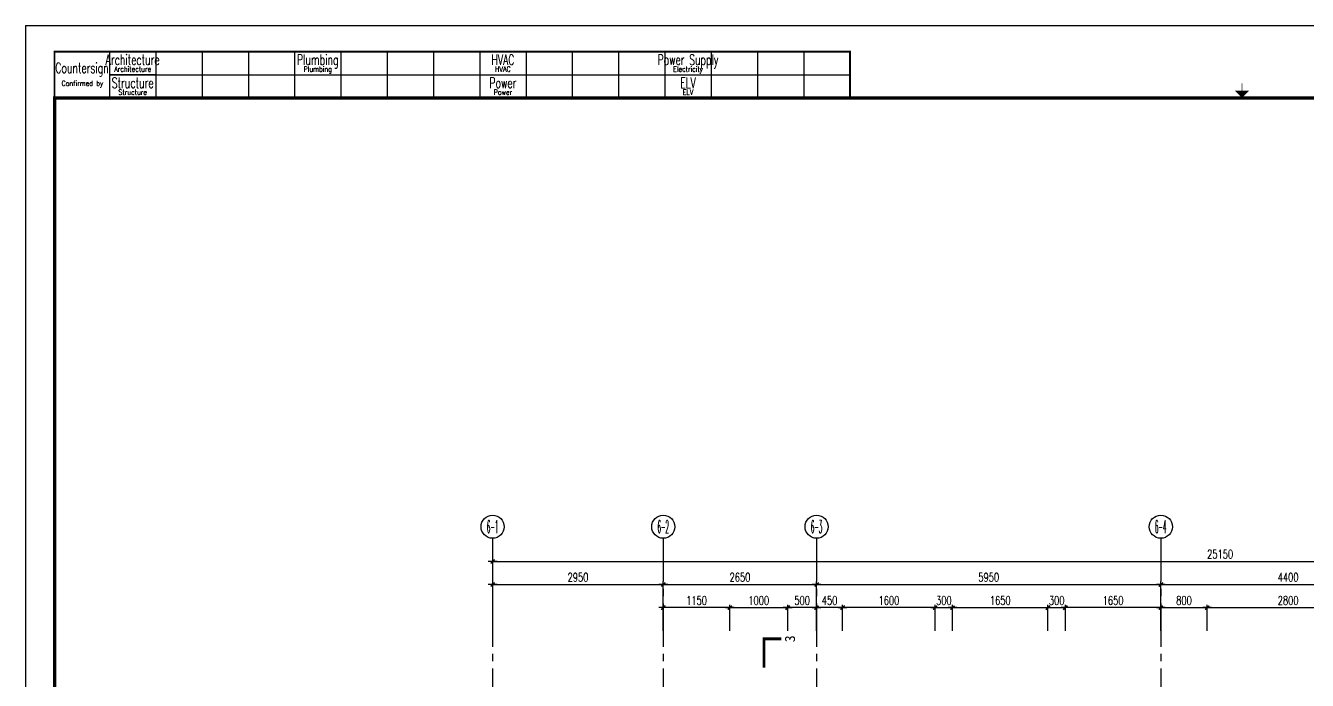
# Model space of a CAD drawing. Extents: x -336292 to -293591, y 7462 to 68263.
# Drawn here: x -336292 to -314137, y 56943 to 68263 of the extents above; entities that cross this region are included whole.
import ezdxf
from ezdxf.enums import TextEntityAlignment as Align

# ---------------------------------------------------------------- set-up
doc = ezdxf.new("R2010")
doc.units = 0
doc.header["$LTSCALE"] = 1000
doc.header["$MEASUREMENT"] = 0
doc.linetypes.add('ACAD_ISO08W100', pattern=[36, 24, -3, 6, -3])
doc.linetypes.add('Plans$0$CENTER2', pattern=[1.125, 0.75, -0.125, 0.125, -0.125])
doc.layers.get('0').update_dxf_attribs({"linetype": 'CONTINUOUS'})
doc.layers.get('Defpoints').update_dxf_attribs({"linetype": 'CONTINUOUS'})
for name, color, linetype in [('A-AXIS', 3, 'CONTINUOUS'), ('A-AXIS-TEXT', 7, 'CONTINUOUS'), ('A-DIM', 201, 'CONTINUOUS'), ('A-DOTE', 8, 'ACAD_ISO08W100'), ('A-NOTE', 150, 'CONTINUOUS'), ('A-PUB-DIM', 3, 'CONTINUOUS'), ('Plans$0$Grid', 9, 'Plans$0$CENTER2'), ('图框', 7, 'CONTINUOUS')]:
    doc.layers.add(name, color=color, linetype=linetype)
doc.styles.add('COMPLEX', font='COMPLEX')
doc.styles.add('DIM_FONT', font='SIMPLEX', dxfattribs={"width": 0.7, "bigfont": 'GBCBIG'})
doc.styles.add('HT', font='simhei.ttf')
doc.styles.add('TKZ2_tjkts.shx', font='tjromant.shx', dxfattribs={"bigfont": 'tjkts.shx'})
doc.styles.add('TONGJI-FONT', font='simplex.shx', dxfattribs={"width": 0.65})
doc.dimstyles.new('DIM100', dxfattribs={"dimscale": 100, "dimtxt": 3, "dimasz": 0.01, "dimexe": 1, "dimexo": 1, "dimgap": 1, "dimtad": 1, "dimdec": 0, "dimtxsty": 'DIM_FONT', "dimblk1": '_DIMX', "dimblk2": '_DIMX', "dimsah": 1, "dimcen": 0.01, "dimclrd": 256, "dimclre": 256, "dimclrt": 7, "dimazin": 3, "dimtfac": 1, "dimtdec": 0, "dimtix": 1, "dimtmove": 2, "dimatfit": 3, "dimldrblk": '_DIMX', "dimfxl": 0, "dimtzin": 5, "dimarcsym": 0})

# ---------------------------------------------------------------- blocks, each defined once
blk = doc.blocks.new('_DIMX')
blk.add_line((-150, 0), (150, 0))
at = {"const_width": 50}
blk.add_lwpolyline([(-70, -70), (70, 70)], dxfattribs=at)
blk = doc.blocks.new('*D268')
at = {"layer": 'A-PUB-DIM', "lineweight": -2}
for p, q in [((-22498, 22043), (-22498, 22570)), ((-22498, 22520), (-19549, 22520)), ((-19548, 22043), (-19548, 22570))]:
    blk.add_line(p, q, dxfattribs=at)
at = {"layer": 'Defpoints', "color": 0}
for p in [(-19548, 22520), (-22498, 21993), (-19548, 21993)]:
    blk.add_point(p, dxfattribs=at)
at = {"layer": 'A-PUB-DIM', "lineweight": -2, "xscale": 0.5, "yscale": 0.5, "zscale": 0.5, "rotation": 180}
blk.add_blockref('_DIMX', (-22498, 22520), dxfattribs=at)
at = {"layer": 'A-PUB-DIM', "lineweight": -2, "xscale": 0.5, "yscale": 0.5, "zscale": 0.5}
blk.add_blockref('_DIMX', (-19548, 22520), dxfattribs=at)
at = {"layer": 'A-PUB-DIM', "insert": (-21023, 22645), "char_height": 150, "attachment_point": 5, "style": 'DIM_FONT'}
blk.add_mtext('\\A1;2950', dxfattribs=at)
blk = doc.blocks.new('*D269')
at = {"layer": 'A-PUB-DIM', "lineweight": -2}
for p, q in [((-19548, 22043), (-19548, 22570)), ((-19548, 22520), (-16899, 22520)), ((-16898, 22043), (-16898, 22570))]:
    blk.add_line(p, q, dxfattribs=at)
at = {"layer": 'Defpoints', "color": 0}
for p in [(-16898, 22520), (-19548, 21993), (-16898, 21993)]:
    blk.add_point(p, dxfattribs=at)
at = {"layer": 'A-PUB-DIM', "lineweight": -2, "xscale": 0.5, "yscale": 0.5, "zscale": 0.5, "rotation": 180}
blk.add_blockref('_DIMX', (-19548, 22520), dxfattribs=at)
at = {"layer": 'A-PUB-DIM', "lineweight": -2, "xscale": 0.5, "yscale": 0.5, "zscale": 0.5}
blk.add_blockref('_DIMX', (-16898, 22520), dxfattribs=at)
at = {"layer": 'A-PUB-DIM', "insert": (-18223, 22645), "char_height": 150, "attachment_point": 5, "style": 'DIM_FONT'}
blk.add_mtext('\\A1;2650', dxfattribs=at)
blk = doc.blocks.new('*D270')
at = {"layer": 'A-PUB-DIM', "lineweight": -2}
for p, q in [((-16898, 22043), (-16898, 22570)), ((-16898, 22520), (-10949, 22520)), ((-10948, 22043), (-10948, 22570))]:
    blk.add_line(p, q, dxfattribs=at)
at = {"layer": 'Defpoints', "color": 0}
for p in [(-10948, 22520), (-16898, 21993), (-10948, 21993)]:
    blk.add_point(p, dxfattribs=at)
at = {"layer": 'A-PUB-DIM', "lineweight": -2, "xscale": 0.5, "yscale": 0.5, "zscale": 0.5, "rotation": 180}
blk.add_blockref('_DIMX', (-16898, 22520), dxfattribs=at)
at = {"layer": 'A-PUB-DIM', "lineweight": -2, "xscale": 0.5, "yscale": 0.5, "zscale": 0.5}
blk.add_blockref('_DIMX', (-10948, 22520), dxfattribs=at)
at = {"layer": 'A-PUB-DIM', "insert": (-13923, 22645), "char_height": 150, "attachment_point": 5, "style": 'DIM_FONT'}
blk.add_mtext('\\A1;5950', dxfattribs=at)
blk = doc.blocks.new('*D271')
at = {"layer": 'A-PUB-DIM', "lineweight": -2}
for p, q in [((-10948, 22043), (-10948, 22570)), ((-10948, 22520), (-6549, 22520)), ((-6548, 22043), (-6548, 22570))]:
    blk.add_line(p, q, dxfattribs=at)
at = {"layer": 'Defpoints', "color": 0}
for p in [(-6548, 22520), (-10948, 21993), (-6548, 21993)]:
    blk.add_point(p, dxfattribs=at)
at = {"layer": 'A-PUB-DIM', "lineweight": -2, "xscale": 0.5, "yscale": 0.5, "zscale": 0.5, "rotation": 180}
blk.add_blockref('_DIMX', (-10948, 22520), dxfattribs=at)
at = {"layer": 'A-PUB-DIM', "lineweight": -2, "xscale": 0.5, "yscale": 0.5, "zscale": 0.5}
blk.add_blockref('_DIMX', (-6548, 22520), dxfattribs=at)
at = {"layer": 'A-PUB-DIM', "insert": (-8748, 22645), "char_height": 150, "attachment_point": 5, "style": 'DIM_FONT'}
blk.add_mtext('\\A1;4400', dxfattribs=at)
blk = doc.blocks.new('*D274')
at = {"layer": 'A-PUB-DIM', "lineweight": -2}
for p, q in [((-22498, 21818), (-22498, 22970)), ((-22498, 22920), (2651, 22920)), ((2652, 21818), (2652, 22970))]:
    blk.add_line(p, q, dxfattribs=at)
at = {"layer": 'Defpoints', "color": 0}
for p in [(2652, 22920), (-22498, 21768), (2652, 21768)]:
    blk.add_point(p, dxfattribs=at)
at = {"layer": 'A-PUB-DIM', "lineweight": -2, "xscale": 0.5, "yscale": 0.5, "zscale": 0.5, "rotation": 180}
blk.add_blockref('_DIMX', (-22498, 22920), dxfattribs=at)
at = {"layer": 'A-PUB-DIM', "lineweight": -2, "xscale": 0.5, "yscale": 0.5, "zscale": 0.5}
blk.add_blockref('_DIMX', (2652, 22920), dxfattribs=at)
at = {"layer": 'A-PUB-DIM', "insert": (-9923, 23045), "char_height": 150, "attachment_point": 5, "style": 'DIM_FONT'}
blk.add_mtext('\\A1;25150', dxfattribs=at)
blk = doc.blocks.new('_AXISO')
blk.add_circle((0, 0), 0.5)
at = {"layer": 'A-AXIS-TEXT', "style": 'COMPLEX', "width": 1.041667}
blk.add_attdef('A', text='', height=0.56, dxfattribs=at).set_placement((-0.25, -0.28), (0.25, -0.28), align=Align.FIT)
blk = doc.blocks.new('*D134')
at = {"layer": 'A-DIM', "lineweight": -2}
for p, q in [((-315869, 57800), (-315869, 58250)), ((-315869, 58200), (-313070, 58200)), ((-313069, 57800), (-313069, 58250))]:
    blk.add_line(p, q, dxfattribs=at)
at = {"layer": 'Defpoints', "color": 0}
for p in [(-313069, 58200), (-315869, 57750), (-313069, 57750)]:
    blk.add_point(p, dxfattribs=at)
at = {"layer": 'A-DIM', "lineweight": -2, "xscale": 0.5, "yscale": 0.5, "zscale": 0.5, "rotation": 180}
blk.add_blockref('_DIMX', (-315869, 58200), dxfattribs=at)
at = {"layer": 'A-DIM', "lineweight": -2, "xscale": 0.5, "yscale": 0.5, "zscale": 0.5}
blk.add_blockref('_DIMX', (-313069, 58200), dxfattribs=at)
at = {"layer": 'A-DIM', "insert": (-314469, 58325), "char_height": 150, "attachment_point": 5, "style": 'DIM_FONT'}
blk.add_mtext('\\A1;2800', dxfattribs=at)
blk = doc.blocks.new('*D135')
at = {"layer": 'A-DIM', "lineweight": -2}
for p, q in [((-316670, 57800), (-316670, 58250)), ((-316669, 58200), (-315870, 58200)), ((-315869, 57800), (-315869, 58250))]:
    blk.add_line(p, q, dxfattribs=at)
at = {"layer": 'Defpoints', "color": 0}
for p in [(-315869, 58200), (-316670, 57750), (-315869, 57750)]:
    blk.add_point(p, dxfattribs=at)
at = {"layer": 'A-DIM', "lineweight": -2, "xscale": 0.5, "yscale": 0.5, "zscale": 0.5, "rotation": 180}
blk.add_blockref('_DIMX', (-316670, 58200), dxfattribs=at)
at = {"layer": 'A-DIM', "lineweight": -2, "xscale": 0.5, "yscale": 0.5, "zscale": 0.5}
blk.add_blockref('_DIMX', (-315869, 58200), dxfattribs=at)
at = {"layer": 'A-DIM', "insert": (-316269, 58325), "char_height": 150, "attachment_point": 5, "style": 'DIM_FONT'}
blk.add_mtext('\\A1;800', dxfattribs=at)
blk = doc.blocks.new('*D120')
at = {"layer": 'A-DIM', "lineweight": -2}
for p, q in [((-324120, 57800), (-324120, 58250)), ((-324119, 58200), (-323120, 58200)), ((-323120, 57800), (-323120, 58250))]:
    blk.add_line(p, q, dxfattribs=at)
at = {"layer": 'Defpoints', "color": 0}
for p in [(-323120, 58200), (-324120, 57750), (-323120, 57750)]:
    blk.add_point(p, dxfattribs=at)
at = {"layer": 'A-DIM', "lineweight": -2, "xscale": 0.5, "yscale": 0.5, "zscale": 0.5, "rotation": 180}
blk.add_blockref('_DIMX', (-324120, 58200), dxfattribs=at)
at = {"layer": 'A-DIM', "lineweight": -2, "xscale": 0.5, "yscale": 0.5, "zscale": 0.5}
blk.add_blockref('_DIMX', (-323120, 58200), dxfattribs=at)
at = {"layer": 'A-DIM', "insert": (-323620, 58325), "char_height": 150, "attachment_point": 5, "style": 'DIM_FONT'}
blk.add_mtext('\\A1;1000', dxfattribs=at)
blk = doc.blocks.new('*D121')
at = {"layer": 'A-DIM', "lineweight": -2}
for p, q in [((-320570, 58200), (-320571, 58200)), ((-320570, 57800), (-320570, 58250)), ((-320570, 58200), (-320270, 58200)), ((-320270, 57800), (-320270, 58250)), ((-320269, 58200), (-320269, 58200))]:
    blk.add_line(p, q, dxfattribs=at)
at = {"layer": 'Defpoints', "color": 0}
for p in [(-320270, 58200), (-320570, 57750), (-320270, 57750)]:
    blk.add_point(p, dxfattribs=at)
at = {"layer": 'A-DIM', "lineweight": -2, "xscale": 0.5, "yscale": 0.5, "zscale": 0.5}
blk.add_blockref('_DIMX', (-320570, 58200), dxfattribs=at)
at = {"layer": 'A-DIM', "lineweight": -2, "xscale": 0.5, "yscale": 0.5, "zscale": 0.5, "rotation": 180}
blk.add_blockref('_DIMX', (-320270, 58200), dxfattribs=at)
at = {"layer": 'A-DIM', "insert": (-320420, 58325), "char_height": 150, "attachment_point": 5, "style": 'DIM_FONT'}
blk.add_mtext('\\A1;300', dxfattribs=at)
blk = doc.blocks.new('*D122')
at = {"layer": 'A-DIM', "lineweight": -2}
for p, q in [((-320270, 57800), (-320270, 58250)), ((-320269, 58200), (-318620, 58200)), ((-318620, 57800), (-318620, 58250))]:
    blk.add_line(p, q, dxfattribs=at)
at = {"layer": 'Defpoints', "color": 0}
for p in [(-318620, 58200), (-320270, 57750), (-318620, 57750)]:
    blk.add_point(p, dxfattribs=at)
at = {"layer": 'A-DIM', "lineweight": -2, "xscale": 0.5, "yscale": 0.5, "zscale": 0.5, "rotation": 180}
blk.add_blockref('_DIMX', (-320270, 58200), dxfattribs=at)
at = {"layer": 'A-DIM', "lineweight": -2, "xscale": 0.5, "yscale": 0.5, "zscale": 0.5}
blk.add_blockref('_DIMX', (-318620, 58200), dxfattribs=at)
at = {"layer": 'A-DIM', "insert": (-319445, 58325), "char_height": 150, "attachment_point": 5, "style": 'DIM_FONT'}
blk.add_mtext('\\A1;1650', dxfattribs=at)
blk = doc.blocks.new('*D123')
at = {"layer": 'A-DIM', "lineweight": -2}
for p, q in [((-318620, 58200), (-318621, 58200)), ((-318620, 57800), (-318620, 58250)), ((-318620, 58200), (-318320, 58200)), ((-318320, 57800), (-318320, 58250)), ((-318319, 58200), (-318319, 58200))]:
    blk.add_line(p, q, dxfattribs=at)
at = {"layer": 'Defpoints', "color": 0}
for p in [(-318320, 58200), (-318620, 57750), (-318320, 57750)]:
    blk.add_point(p, dxfattribs=at)
at = {"layer": 'A-DIM', "lineweight": -2, "xscale": 0.5, "yscale": 0.5, "zscale": 0.5}
blk.add_blockref('_DIMX', (-318620, 58200), dxfattribs=at)
at = {"layer": 'A-DIM', "lineweight": -2, "xscale": 0.5, "yscale": 0.5, "zscale": 0.5, "rotation": 180}
blk.add_blockref('_DIMX', (-318320, 58200), dxfattribs=at)
at = {"layer": 'A-DIM', "insert": (-318470, 58325), "char_height": 150, "attachment_point": 5, "style": 'DIM_FONT'}
blk.add_mtext('\\A1;300', dxfattribs=at)
blk = doc.blocks.new('*D124')
at = {"layer": 'A-DIM', "lineweight": -2}
for p, q in [((-322620, 57800), (-322620, 58250)), ((-322170, 58200), (-322619, 58200)), ((-322170, 57800), (-322170, 58250))]:
    blk.add_line(p, q, dxfattribs=at)
at = {"layer": 'Defpoints', "color": 0}
for p in [(-322620, 58200), (-322620, 57750), (-322170, 57750)]:
    blk.add_point(p, dxfattribs=at)
at = {"layer": 'A-DIM', "lineweight": -2, "xscale": 0.5, "yscale": 0.5, "zscale": 0.5}
for p, rotation in [((-322620, 58200), 180.0000045049826), ((-322170, 58200), 4.504982547e-06)]:
    blk.add_blockref('_DIMX', p, dxfattribs=dict(at, rotation=rotation))
at = {"layer": 'A-DIM', "insert": (-322395, 58325), "char_height": 150, "attachment_point": 5, "rotation": 0, "style": 'DIM_FONT'}
blk.add_mtext('\\A1;450', dxfattribs=at)
blk = doc.blocks.new('*D125')
at = {"layer": 'A-DIM', "lineweight": -2}
for p, q in [((-323120, 57800), (-323120, 58250)), ((-322620, 58200), (-323119, 58200)), ((-322620, 57800), (-322620, 58250))]:
    blk.add_line(p, q, dxfattribs=at)
at = {"layer": 'Defpoints', "color": 0}
for p in [(-323120, 58200), (-323120, 57750), (-322620, 57750)]:
    blk.add_point(p, dxfattribs=at)
at = {"layer": 'A-DIM', "lineweight": -2, "xscale": 0.5, "yscale": 0.5, "zscale": 0.5}
for p, rotation in [((-323120, 58200), 180.0000007671623), ((-322620, 58200), 7.671623337e-07)]:
    blk.add_blockref('_DIMX', p, dxfattribs=dict(at, rotation=rotation))
at = {"layer": 'A-DIM', "insert": (-322870, 58325), "char_height": 150, "attachment_point": 5, "rotation": 0, "style": 'DIM_FONT'}
blk.add_mtext('\\A1;500', dxfattribs=at)
blk = doc.blocks.new('*D126')
at = {"layer": 'A-DIM', "lineweight": -2}
for p, q in [((-322170, 57800), (-322170, 58250)), ((-320570, 58200), (-322169, 58200)), ((-320570, 57800), (-320570, 58250))]:
    blk.add_line(p, q, dxfattribs=at)
at = {"layer": 'Defpoints', "color": 0}
for p in [(-322170, 58200), (-322170, 57750), (-320570, 57750)]:
    blk.add_point(p, dxfattribs=at)
at = {"layer": 'A-DIM', "lineweight": -2, "xscale": 0.5, "yscale": 0.5, "zscale": 0.5}
for p, rotation in [((-322170, 58200), 180.0000002397132), ((-320570, 58200), 2.397132093e-07)]:
    blk.add_blockref('_DIMX', p, dxfattribs=dict(at, rotation=rotation))
at = {"layer": 'A-DIM', "insert": (-321370, 58325), "char_height": 150, "attachment_point": 5, "rotation": 0, "style": 'DIM_FONT'}
blk.add_mtext('\\A1;1600', dxfattribs=at)
blk = doc.blocks.new('*D127')
at = {"layer": 'A-DIM', "lineweight": -2}
for p, q in [((-325270, 57800), (-325270, 58250)), ((-324120, 58200), (-325269, 58200)), ((-324120, 57800), (-324120, 58250))]:
    blk.add_line(p, q, dxfattribs=at)
at = {"layer": 'Defpoints', "color": 0}
for p in [(-325270, 58200), (-325270, 57750), (-324120, 57750)]:
    blk.add_point(p, dxfattribs=at)
at = {"layer": 'A-DIM', "lineweight": -2, "xscale": 0.5, "yscale": 0.5, "zscale": 0.5}
for p, rotation in [((-325270, 58200), 180.0000011434419), ((-324120, 58200), 1.1434419012e-06)]:
    blk.add_blockref('_DIMX', p, dxfattribs=dict(at, rotation=rotation))
at = {"layer": 'A-DIM', "insert": (-324695, 58325), "char_height": 150, "attachment_point": 5, "rotation": 0, "style": 'DIM_FONT'}
blk.add_mtext('\\A1;1150', dxfattribs=at)
blk = doc.blocks.new('*D119')
at = {"layer": 'A-DIM', "lineweight": -2}
for p, q in [((-318320, 57800), (-318320, 58250)), ((-316670, 58200), (-318319, 58200)), ((-316670, 57800), (-316670, 58250))]:
    blk.add_line(p, q, dxfattribs=at)
at = {"layer": 'Defpoints', "color": 0}
for p in [(-318320, 58200), (-318320, 57750), (-316670, 57750)]:
    blk.add_point(p, dxfattribs=at)
at = {"layer": 'A-DIM', "lineweight": -2, "xscale": 0.5, "yscale": 0.5, "zscale": 0.5}
for p, rotation in [((-318320, 58200), 179.99999980077), ((-316670, 58200), 359.99999980077)]:
    blk.add_blockref('_DIMX', p, dxfattribs=dict(at, rotation=rotation))
at = {"layer": 'A-DIM', "insert": (-317495, 58325), "char_height": 150, "attachment_point": 5, "rotation": 360, "style": 'DIM_FONT'}
blk.add_mtext('\\A1;1650', dxfattribs=at)
blk = doc.blocks.new('TJAD_TK_A0')
at = {"layer": '图框'}
for p, q in [((973, -441.7), (973, 399.3)), ((990, -412.7), (990, -156.7)), ((982, -172.7), (998, -172.7)), ((982, -188.7), (998, -188.7)), ((982, -204.7), (998, -204.7)), ((982, -220.7), (998, -220.7)), ((982, -236.7), (998, -236.7)), ((982, -252.7), (998, -252.7)), ((982, -268.7), (998, -268.7)), ((982, -284.7), (998, -284.7)), ((982, -300.7), (998, -300.7)), ((982, -316.7), (998, -316.7)), ((982, -332.7), (998, -332.7)), ((982, -348.7), (998, -348.7)), ((982, -364.7), (998, -364.7)), ((982, -380.7), (998, -380.7)), ((982, -396.7), (998, -396.7)), ((990, -396.7), (990, -412.7)), ((982, -412.7), (998, -412.7)), ((973, -441.7), (2162, -441.7))]:
    blk.add_line(p, q, dxfattribs=at)
at = {"layer": '图框', "const_width": 1.2}
blk.add_lwpolyline([(2152, -431.7), (2152, 389.3), (998, 389.3), (998, -431.7)], close=True, dxfattribs=at)
at = {"layer": '图框'}
for points, const_width in [([(995.5, -21.2), (993, -21.2)], 0.3), ([(998, -431.7), (982, -431.7), (982, -156.7), (998, -156.7)], 0.6)]:
    blk.add_lwpolyline(points, dxfattribs=dict(at, const_width=const_width))
blk.add_solid([(995.5, -23.7), (995.5, -18.7), (998, -21.2)], dxfattribs=at)
for s, height, style, width, p in [('Power Supply', 3.6, 'TONGJI-FONT', 0.65, (984.79, -212.7)), ('Electricity', 1.8, 'TKZ2_tjkts.shx', 0.8, (988.02, -212.7)), ('ELV', 3.6, 'TONGJI-FONT', 0.65, (992.79, -212.7)), ('ELV', 1.8, 'TKZ2_tjkts.shx', 0.8, (996.02, -212.7)), ('HVAC', 3.6, 'TONGJI-FONT', 0.65, (984.79, -276.7)), ('HVAC', 1.8, 'TKZ2_tjkts.shx', 0.8, (988.02, -276.7)), ('Power', 3.6, 'TONGJI-FONT', 0.65, (992.79, -276.7)), ('Power', 1.8, 'TKZ2_tjkts.shx', 0.8, (996.02, -276.7)), ('Plumbing', 3.6, 'TONGJI-FONT', 0.65, (984.79, -340.7)), ('Plumbing', 1.8, 'TKZ2_tjkts.shx', 0.8, (988.02, -340.7)), ('Architecture', 3.6, 'TONGJI-FONT', 0.65, (984.79, -404.7)), ('Architecture', 1.8, 'TKZ2_tjkts.shx', 0.8, (988.02, -404.7)), ('Structure', 3.6, 'TONGJI-FONT', 0.65, (992.79, -404.7)), ('Structure', 1.8, 'TKZ2_tjkts.shx', 0.8, (996.02, -404.7)), ('Countersign', 3.6, 'TONGJI-FONT', 0.65, (987.62, -422.2)), ('Confirmed by', 1.8, 'TKZ2_tjkts.shx', 0.8, (992.95, -422.09))]:
    blk.add_text(s, height=height, rotation=90, dxfattribs=dict(at, style=style, width=width)).set_placement(p, align=Align.MIDDLE_CENTER)
blk = doc.blocks.new('Grid')
at = {"layer": 'Plans$0$Grid', "color": 8}
for p, q in [((-22498.2, 23320), (-22498.2, -15380)), ((-19548.2, 23320), (-19548.2, -15380)), ((-16898.2, 23320), (-16898.2, -15380)), ((-10948.2, 23320), (-10948.2, -15380))]:
    blk.add_line(p, q, dxfattribs=at)
at = {"layer": 'A-AXIS'}
ref = blk.add_blockref('_AXISO', (-22498.2, 23520), dxfattribs=dict(at, xscale=400.0000000232831, yscale=399.9999999941792, zscale=400))
ref.add_attrib('A', '6-1', dxfattribs={"layer": 'A-AXIS-TEXT', "height": 224, "style": 'COMPLEX', "width": 0.334578}).set_placement((-22598.2, 23408), (-22401.9, 23408), align=Align.FIT)
ref = blk.add_blockref('_AXISO', (-19548.2, 23520), dxfattribs=dict(at, xscale=400.0000000232831, yscale=399.9999999941792, zscale=400))
ref.add_attrib('A', '6-2', dxfattribs={"layer": 'A-AXIS-TEXT', "height": 224, "style": 'COMPLEX', "width": 0.306696}).set_placement((-19648.2, 23408), (-19451.9, 23408), align=Align.FIT)
ref = blk.add_blockref('_AXISO', (-16898.2, 23520), dxfattribs=dict(at, xscale=400.0000000232831, yscale=399.9999999941792, zscale=400))
ref.add_attrib('A', '6-3', dxfattribs={"layer": 'A-AXIS-TEXT', "height": 224, "style": 'COMPLEX', "width": 0.306696}).set_placement((-16998.2, 23408), (-16801.9, 23408), align=Align.FIT)
ref = blk.add_blockref('_AXISO', (-10948.2, 23520), dxfattribs=dict(at, xscale=400.0000000232831, yscale=399.9999999941792, zscale=400))
ref.add_attrib('A', '6-4', dxfattribs={"layer": 'A-AXIS-TEXT', "height": 224, "style": 'COMPLEX', "width": 0.296803}).set_placement((-11048.2, 23408), (-10851.9, 23408), align=Align.FIT)
at = {"layer": 'A-PUB-DIM'}
for base, p1, p2, picture, middle in [((2651.8, 22920), (-22498.2, 21767.7), (2651.8, 21767.7), '*D274', (-9923.2, 23045)), ((-19548.2, 22520), (-22498.2, 21993.5), (-19548.2, 21993.5), '*D268', (-21023.2, 22645)), ((-16898.2, 22520), (-19548.2, 21993.5), (-16898.2, 21993.5), '*D269', (-18223.2, 22645)), ((-10948.2, 22520), (-16898.2, 21993.5), (-10948.2, 21993.5), '*D270', (-13923.2, 22645)), ((-6548.2, 22520), (-10948.2, 21993.5), (-6548.2, 21993.5), '*D271', (-8748.2, 22645))]:
    dim = blk.add_linear_dim(base=base, p1=p1, p2=p2, dimstyle='DIM100', override={"dimscale": 50, "dimclrt": 256}, dxfattribs=at)
    dim.commit()
    dim.dimension.update_dxf_attribs({"geometry": picture, "text_midpoint": middle})

msp = doc.modelspace()

# ---------------------------------------------------------------- linework, layer by layer
at = {"layer": 'A-NOTE', "const_width": 50}
msp.add_lwpolyline([(-323229.3, 57662), (-323529.3, 57662), (-323529.3, 57162)], dxfattribs=at)

# ---------------------------------------------------------------- block references
at = {"layer": 'A-DOTE'}
msp.add_blockref('Grid', (-305721.3, 36079.8), dxfattribs=at)
at = {"layer": '图框', "xscale": 50, "yscale": 50, "zscale": 50, "rotation": 270}
msp.add_blockref('TJAD_TK_A0', (-314207.3, 116912.9), dxfattribs=at)

# ---------------------------------------------------------------- texts
at = {"layer": 'A-NOTE', "style": 'HT'}
msp.add_attdef('3', text='1', height=175, rotation=90, dxfattribs=at).set_placement((-323079.3, 57662), align=Align.MIDDLE)

# ---------------------------------------------------------------- dimensions: what is measured, and where the dimension line sits
at = {"layer": 'A-DIM'}
for p1, p2, distance, picture, middle in [((-324119.5, 57749.8), (-325269.5, 57749.8), -450, '*D127', (-324694.5, 58324.8)), ((-324119.5, 57749.8), (-323119.5, 57749.8), 450, '*D120', (-323619.5, 58324.8)), ((-322619.5, 57749.8), (-323119.5, 57749.8), -450, '*D125', (-322869.5, 58324.8)), ((-322169.5, 57749.8), (-322619.5, 57749.8), -450, '*D124', (-322394.5, 58324.8)), ((-320569.5, 57749.8), (-322169.5, 57749.8), -450, '*D126', (-321369.5, 58324.8)), ((-320569.5, 57749.8), (-320269.5, 57749.8), 450, '*D121', (-320419.5, 58324.8)), ((-320269.5, 57749.8), (-318619.5, 57749.8), 450, '*D122', (-319444.5, 58324.8)), ((-318619.5, 57749.8), (-318319.5, 57749.8), 450, '*D123', (-318469.5, 58324.8)), ((-316669.5, 57749.8), (-318319.5, 57749.8), -450, '*D119', (-317494.5, 58324.8)), ((-316669.5, 57749.8), (-315869.2, 57749.8), 450, '*D135', (-316269.4, 58324.8)), ((-315869.2, 57749.8), (-313069.2, 57749.8), 450, '*D134', (-314469.2, 58324.8))]:
    dim = msp.add_aligned_dim(p1=p1, p2=p2, distance=distance, dimstyle='DIM100', override={"dimscale": 50, "dimclrt": 256}, dxfattribs=at)
    dim.commit()
    dim.dimension.update_dxf_attribs({"geometry": picture, "text_midpoint": middle})

doc.saveas('drawing.dxf')
